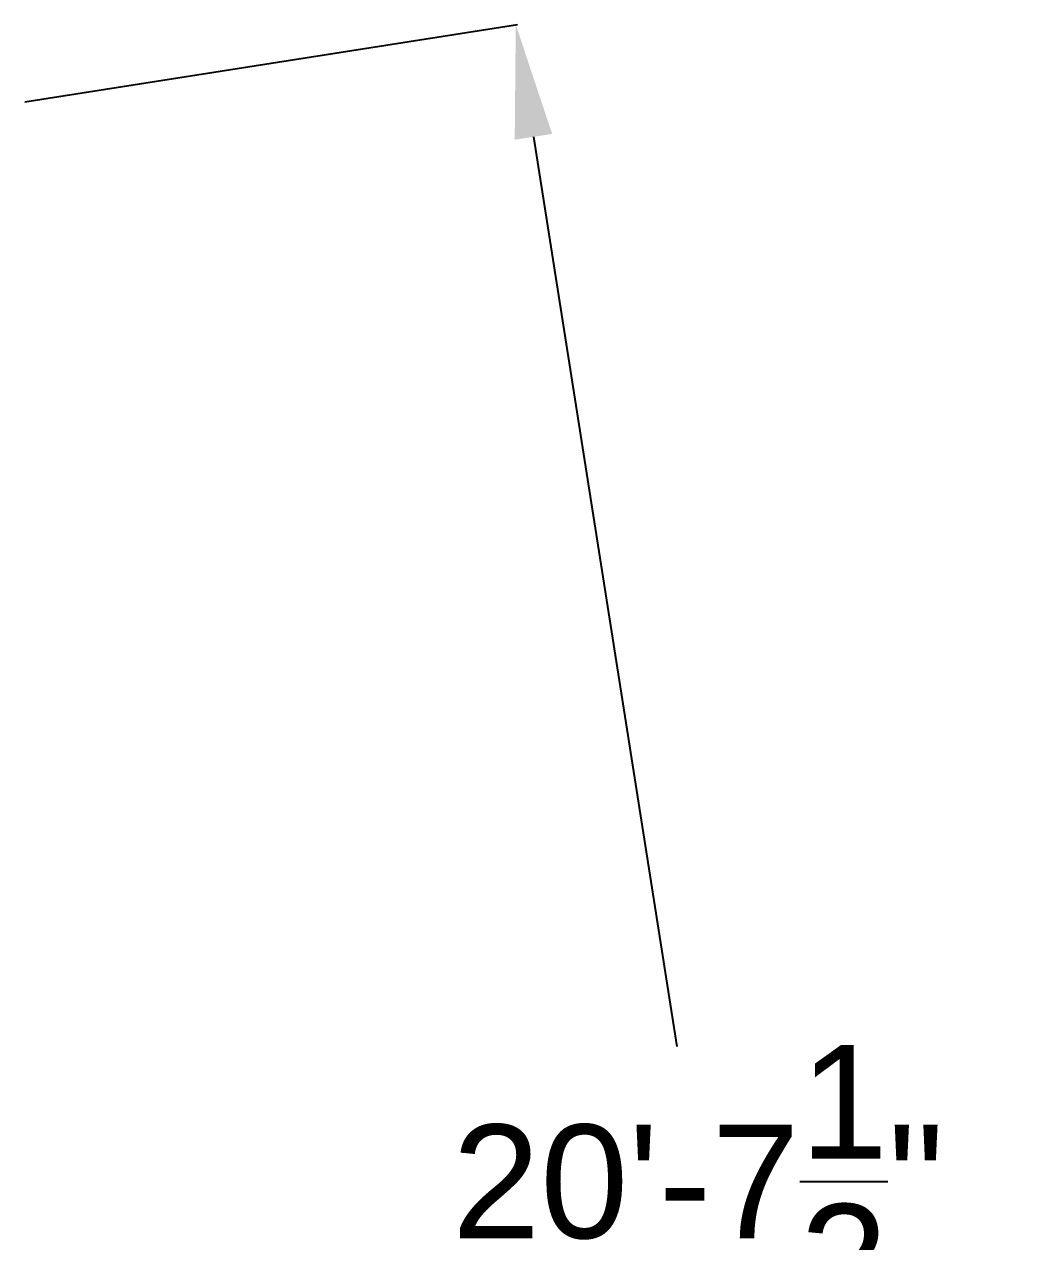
# Model space of a CAD drawing. Header units: inches. Extents: x 49 to 4147, y 45 to 8713.
# Drawn here: x 2936 to 3042.1, y 310.2 to 438.9 of the extents above; entities that cross this region are included whole.
import ezdxf

# ---------------------------------------------------------------- set-up
doc = ezdxf.new("R2010")
doc.units = ezdxf.units.IN
doc.header["$LTSCALE"] = 10
doc.header["$MEASUREMENT"] = 0
doc.layers.add('dim-u4', color=7, linetype='Continuous')
doc.styles.get("Standard").update_dxf_attribs({"font": 'arial.ttf'})
doc.dimstyles.get("Standard").update_dxf_attribs({"dimtxt": 12, "dimasz": 12, "dimexe": 0.18, "dimexo": 0.0625, "dimgap": 0.09, "dimtad": 0, "dimtih": 1, "dimtoh": 1, "dimdec": 3, "dimzin": 0, "dimdsep": 46, "dimlunit": 4, "dimtxsty": 'Standard', "dimcen": 0.09, "dimadec": 0, "dimazin": 0, "dimtfac": 1, "dimtdec": 3, "dimtofl": 0, "dimtmove": 0, "dimatfit": 3, "dimfxl": 1, "dimtolj": 1, "dimtzin": 0, "dimarcsym": 0})

# ---------------------------------------------------------------- blocks, each defined once
blk = doc.blocks.new('*D205')
at = {"layer": 'Defpoints', "color": 0, "transparency": 16777216}
for p in [(2935.96, 430.66), (3026.43, 194.37), (2974.51, 186.18)]:
    blk.add_point(p, dxfattribs=at)
at = {"layer": 'dim-u4', "color": 0, "lineweight": -2, "transparency": 16777216}
for p, q in [((2936.02, 430.67), (2988.05, 438.87)), ((2989.75, 426.99), (3004.91, 330.85)), ((3024.56, 206.22), (3009.4, 302.36)), ((2974.57, 186.19), (3026.61, 194.39))]:
    blk.add_line(p, q, dxfattribs=at)
at = {"layer": 'dim-u4', "color": 0, "transparency": 16777216}
for points in [[(2991.72, 427.3), (2987.77, 426.68), (2987.88, 438.85)], [(3026.53, 206.53), (3022.58, 205.91), (3026.43, 194.37)]]:
    blk.add_solid(points, dxfattribs=at)
at = {"layer": 'dim-u4', "color": 0, "transparency": 16777216, "insert": (3007.15, 316.61), "char_height": 12, "attachment_point": 5}
blk.add_mtext('\\A1;20\'-7{\\H1.000000x;\\S1/2;}"', dxfattribs=at)

msp = doc.modelspace()

# ---------------------------------------------------------------- dimensions: what is measured, and where the dimension line sits
at = {"layer": 'dim-u4'}
dim = msp.add_aligned_dim(p1=(2935.95613, 430.65791), p2=(2974.50801, 186.17887), distance=52.56198, dimstyle='Standard', dxfattribs=at)
dim.commit()
dim.dimension.update_dxf_attribs({"geometry": '*D205', "text_midpoint": (3007.15249, 316.60571)})

doc.saveas('drawing.dxf')
